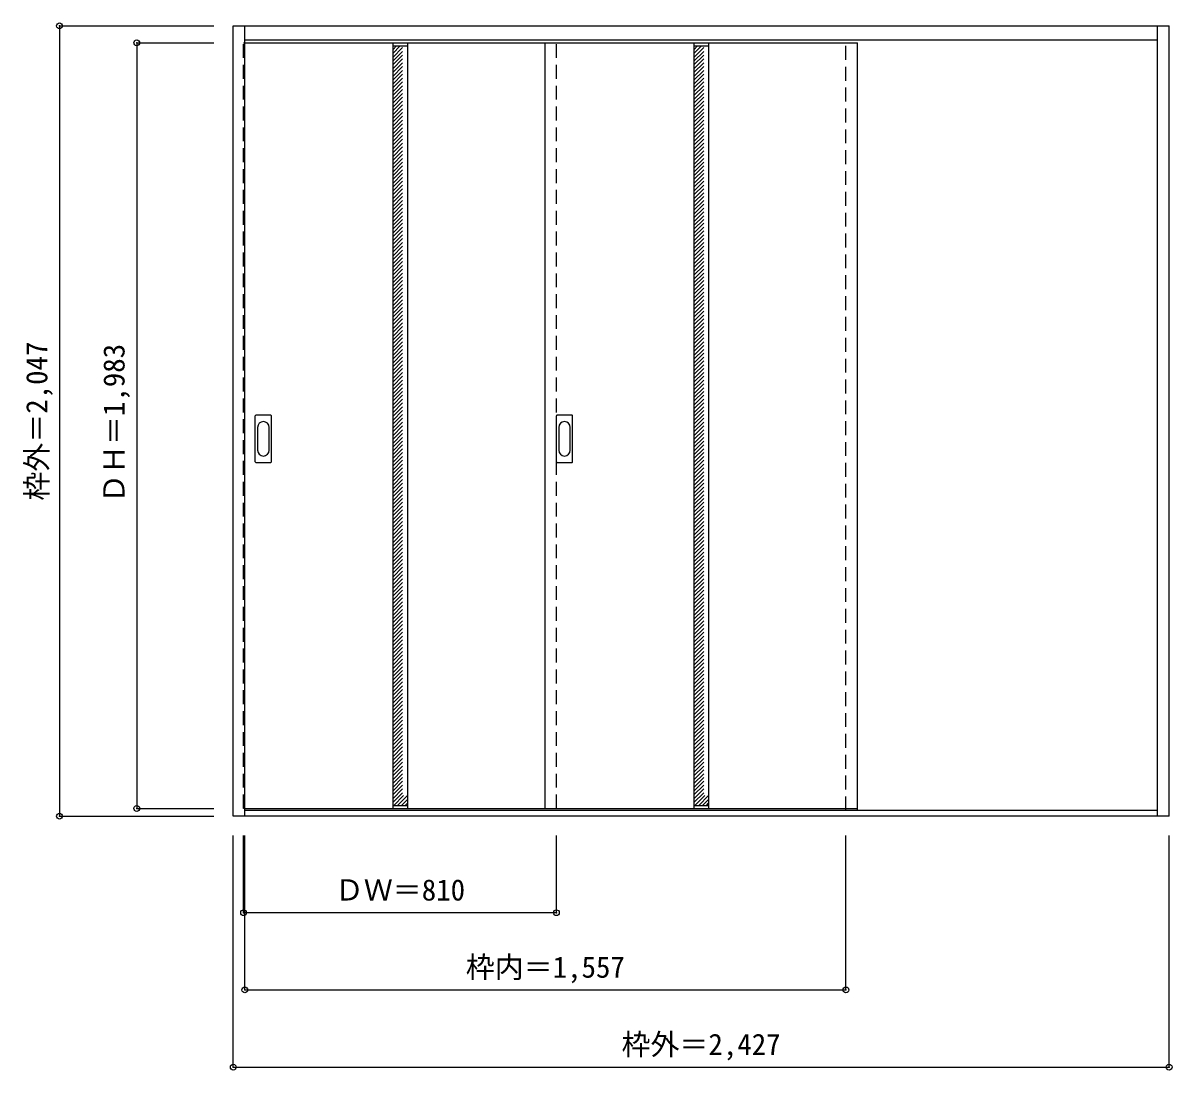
# Model space of a CAD drawing. Units: millimetres, scale not verified. Extents: x -1327 to 1649, y -1614 to 1098.
import ezdxf
from ezdxf.enums import TextEntityAlignment as Align

# ---------------------------------------------------------------- set-up
doc = ezdxf.new("R2010")
doc.units = ezdxf.units.MM
doc.header["$LTSCALE"] = 30
doc.header["$PDMODE"] = 32
doc.header["$PDSIZE"] = 15
doc.linetypes.add('DASHED1', pattern=[1.8, 1.2, -0.6])
doc.layers.add('0-0', color=4, linetype='DASHED1')
doc.layers.add('0-1_寸法', color=7, linetype='Continuous')
doc.styles.add('ＭＳ ゴシック', font='')
doc.styles.get('ＭＳ ゴシック').set_extended_font_data('MS Gothic')

msp = doc.modelspace()

# ---------------------------------------------------------------- linework, layer by layer
at = {"layer": '0-0', "color": 3, "linetype": 'Continuous'}
for p, q in [((-782.83, -956.63), (-782.83, 1090.37)), ((-782.83, 1090.37), (1641.17, 1090.37)), ((-752.83, -956.63), (-752.83, 1090.37)), ((1611.17, -956.63), (1611.17, 1090.37)), ((1641.17, -956.63), (1641.17, 1090.37)), ((-752.83, 1054.37), (1611.17, 1054.37)), ((-752.83, 1046.37), (834.17, 1046.37)), ((-369.83, 1046.37), (-369.83, -936.63)), ((-331.83, 1046.37), (-331.83, -936.63)), ((24.17, 1046.37), (24.17, -936.63)), ((410.17, 1046.37), (410.17, -936.63)), ((448.17, 1046.37), (448.17, -936.63)), ((-725.83, -38.63), (-725.83, 80.37)), ((-685.33, 81.87), (-724.33, 81.87)), ((-683.83, -38.63), (-683.83, 80.37)), ((54.17, -38.63), (54.17, 80.37)), ((94.67, 81.87), (55.67, 81.87)), ((96.17, -38.63), (96.17, 80.37)), ((-724.33, -40.13), (-685.33, -40.13)), ((55.67, -40.13), (94.67, -40.13)), ((1611.17, -941.63), (-752.83, -941.63)), ((1641.17, -956.63), (-782.83, -956.63))]:
    msp.add_line(p, q, dxfattribs=at)
at = {"layer": '0-0'}
for p, q in [((54.17, -936.63), (54.17, 1046.37)), ((804.17, -941.63), (804.17, 1054.37)), ((834.17, -941.63), (834.17, 1054.37)), ((-369.83, 1028.66), (-360.13, 1038.37)), ((-369.83, 1008.87), (-340.33, 1038.37)), ((-369.83, 1018.77), (-350.23, 1038.37)), ((-369.83, 998.97), (-331.83, 1036.97)), ((-369.83, 989.07), (-331.83, 1027.07)), ((-369.83, 979.17), (-331.83, 1017.17)), ((410.17, 1028.66), (419.87, 1038.37)), ((410.17, 1008.87), (439.67, 1038.37)), ((410.17, 1018.77), (429.77, 1038.37)), ((410.17, 998.97), (448.17, 1036.97)), ((410.17, 989.07), (448.17, 1027.07)), ((410.17, 979.17), (448.17, 1017.17)), ((-369.83, 969.27), (-331.83, 1007.27)), ((-369.83, 959.37), (-331.83, 997.37)), ((-369.83, 949.47), (-331.83, 987.47)), ((410.17, 969.27), (448.17, 1007.27)), ((410.17, 959.37), (448.17, 997.37)), ((410.17, 949.47), (448.17, 987.47)), ((-369.83, 939.57), (-331.83, 977.57)), ((-369.83, 929.67), (-331.83, 967.67)), ((-369.83, 919.77), (-331.83, 957.77)), ((410.17, 939.57), (448.17, 977.57)), ((410.17, 929.67), (448.17, 967.67)), ((410.17, 919.77), (448.17, 957.77)), ((-369.83, 909.87), (-331.83, 947.87)), ((-369.83, 899.97), (-331.83, 937.97)), ((-369.83, 890.07), (-331.83, 928.07)), ((410.17, 909.87), (448.17, 947.87)), ((410.17, 899.97), (448.17, 937.97)), ((410.17, 890.07), (448.17, 928.07)), ((-369.83, 880.17), (-331.83, 918.17)), ((-369.83, 870.27), (-331.83, 908.27)), ((-369.83, 860.37), (-331.83, 898.37)), ((410.17, 880.17), (448.17, 918.17)), ((410.17, 870.27), (448.17, 908.27)), ((410.17, 860.37), (448.17, 898.37)), ((-369.83, 850.47), (-331.83, 888.47)), ((-369.83, 840.57), (-331.83, 878.57)), ((-369.83, 830.68), (-331.83, 868.68)), ((410.17, 850.47), (448.17, 888.47)), ((410.17, 840.57), (448.17, 878.57)), ((410.17, 830.68), (448.17, 868.68)), ((-369.83, 820.78), (-331.83, 858.78)), ((-369.83, 810.88), (-331.83, 848.88)), ((-369.83, 800.98), (-331.83, 838.98)), ((410.17, 820.78), (448.17, 858.78)), ((410.17, 810.88), (448.17, 848.88)), ((410.17, 800.98), (448.17, 838.98)), ((-369.83, 791.08), (-331.83, 829.08)), ((-369.83, 781.18), (-331.83, 819.18)), ((-369.83, 771.28), (-331.83, 809.28)), ((410.17, 791.08), (448.17, 829.08)), ((410.17, 781.18), (448.17, 819.18)), ((410.17, 771.28), (448.17, 809.28)), ((-369.83, 761.38), (-331.83, 799.38)), ((-369.83, 751.48), (-331.83, 789.48)), ((-369.83, 741.58), (-331.83, 779.58)), ((410.17, 761.38), (448.17, 799.38)), ((410.17, 751.48), (448.17, 789.48)), ((410.17, 741.58), (448.17, 779.58)), ((-369.83, 731.68), (-331.83, 769.68)), ((-369.83, 721.78), (-331.83, 759.78)), ((-369.83, 711.88), (-331.83, 749.88)), ((410.17, 731.68), (448.17, 769.68)), ((410.17, 721.78), (448.17, 759.78)), ((410.17, 711.88), (448.17, 749.88)), ((-369.83, 701.98), (-331.83, 739.98)), ((-369.83, 692.08), (-331.83, 730.08)), ((-369.83, 682.18), (-331.83, 720.18)), ((410.17, 701.98), (448.17, 739.98)), ((410.17, 692.08), (448.17, 730.08)), ((410.17, 682.18), (448.17, 720.18)), ((-369.83, 672.28), (-331.83, 710.28)), ((-369.83, 662.38), (-331.83, 700.38)), ((-369.83, 652.48), (-331.83, 690.48)), ((410.17, 672.28), (448.17, 710.28)), ((410.17, 662.38), (448.17, 700.38)), ((410.17, 652.48), (448.17, 690.48)), ((-369.83, 642.58), (-331.83, 680.58)), ((-369.83, 632.69), (-331.83, 670.69)), ((-369.83, 622.79), (-331.83, 660.79)), ((410.17, 642.58), (448.17, 680.58)), ((410.17, 632.69), (448.17, 670.69)), ((410.17, 622.79), (448.17, 660.79)), ((-369.83, 612.89), (-331.83, 650.89)), ((-369.83, 602.99), (-331.83, 640.99)), ((-369.83, 593.09), (-331.83, 631.09)), ((410.17, 612.89), (448.17, 650.89)), ((410.17, 602.99), (448.17, 640.99)), ((410.17, 593.09), (448.17, 631.09)), ((-369.83, 583.19), (-331.83, 621.19)), ((-369.83, 573.29), (-331.83, 611.29)), ((-369.83, 563.39), (-331.83, 601.39)), ((410.17, 583.19), (448.17, 621.19)), ((410.17, 573.29), (448.17, 611.29)), ((410.17, 563.39), (448.17, 601.39)), ((-369.83, 553.49), (-331.83, 591.49)), ((-369.83, 543.59), (-331.83, 581.59)), ((-369.83, 533.69), (-331.83, 571.69)), ((410.17, 553.49), (448.17, 591.49)), ((410.17, 543.59), (448.17, 581.59)), ((410.17, 533.69), (448.17, 571.69)), ((-369.83, 523.79), (-331.83, 561.79)), ((-369.83, 513.89), (-331.83, 551.89)), ((-369.83, 503.99), (-331.83, 541.99)), ((410.17, 523.79), (448.17, 561.79)), ((410.17, 513.89), (448.17, 551.89)), ((410.17, 503.99), (448.17, 541.99)), ((-369.83, 494.09), (-331.83, 532.09)), ((-369.83, 484.19), (-331.83, 522.19)), ((-369.83, 474.29), (-331.83, 512.29)), ((410.17, 494.09), (448.17, 532.09)), ((410.17, 484.19), (448.17, 522.19)), ((410.17, 474.29), (448.17, 512.29)), ((-369.83, 464.39), (-331.83, 502.39)), ((-369.83, 454.49), (-331.83, 492.49)), ((-369.83, 444.59), (-331.83, 482.59)), ((410.17, 464.39), (448.17, 502.39)), ((410.17, 454.49), (448.17, 492.49)), ((410.17, 444.59), (448.17, 482.59)), ((-369.83, 434.7), (-331.83, 472.7)), ((-369.83, 424.8), (-331.83, 462.8)), ((-369.83, 414.9), (-331.83, 452.9)), ((410.17, 434.7), (448.17, 472.7)), ((410.17, 424.8), (448.17, 462.8)), ((410.17, 414.9), (448.17, 452.9)), ((-369.83, 405), (-331.83, 443)), ((-369.83, 395.1), (-331.83, 433.1)), ((-369.83, 385.2), (-331.83, 423.2)), ((410.17, 405), (448.17, 443)), ((410.17, 395.1), (448.17, 433.1)), ((410.17, 385.2), (448.17, 423.2)), ((-369.83, 375.3), (-331.83, 413.3)), ((-369.83, 365.4), (-331.83, 403.4)), ((-369.83, 355.5), (-331.83, 393.5)), ((410.17, 375.3), (448.17, 413.3)), ((410.17, 365.4), (448.17, 403.4)), ((410.17, 355.5), (448.17, 393.5)), ((-369.83, 345.6), (-331.83, 383.6)), ((-369.83, 335.7), (-331.83, 373.7)), ((-369.83, 325.8), (-331.83, 363.8)), ((410.17, 345.6), (448.17, 383.6)), ((410.17, 335.7), (448.17, 373.7)), ((410.17, 325.8), (448.17, 363.8)), ((-369.83, 315.9), (-331.83, 353.9)), ((-369.83, 306), (-331.83, 344)), ((-369.83, 296.1), (-331.83, 334.1)), ((410.17, 315.9), (448.17, 353.9)), ((410.17, 306), (448.17, 344)), ((410.17, 296.1), (448.17, 334.1)), ((-369.83, 286.2), (-331.83, 324.2)), ((-369.83, 276.3), (-331.83, 314.3)), ((-369.83, 266.4), (-331.83, 304.4)), ((410.17, 286.2), (448.17, 324.2)), ((410.17, 276.3), (448.17, 314.3)), ((410.17, 266.4), (448.17, 304.4)), ((-369.83, 256.5), (-331.83, 294.5)), ((-369.83, 246.6), (-331.83, 284.6)), ((-369.83, 236.71), (-331.83, 274.71)), ((410.17, 256.5), (448.17, 294.5)), ((410.17, 246.6), (448.17, 284.6)), ((410.17, 236.71), (448.17, 274.71)), ((-369.83, 226.81), (-331.83, 264.81)), ((-369.83, 216.91), (-331.83, 254.91)), ((-369.83, 207.01), (-331.83, 245.01)), ((410.17, 226.81), (448.17, 264.81)), ((410.17, 216.91), (448.17, 254.91)), ((410.17, 207.01), (448.17, 245.01)), ((-369.83, 197.11), (-331.83, 235.11)), ((-369.83, 187.21), (-331.83, 225.21)), ((-369.83, 177.31), (-331.83, 215.31)), ((410.17, 197.11), (448.17, 235.11)), ((410.17, 187.21), (448.17, 225.21)), ((410.17, 177.31), (448.17, 215.31)), ((-369.83, 167.41), (-331.83, 205.41)), ((-369.83, 157.51), (-331.83, 195.51)), ((-369.83, 147.61), (-331.83, 185.61)), ((410.17, 167.41), (448.17, 205.41)), ((410.17, 157.51), (448.17, 195.51)), ((410.17, 147.61), (448.17, 185.61)), ((-369.83, 137.71), (-331.83, 175.71)), ((-369.83, 127.81), (-331.83, 165.81)), ((-369.83, 117.91), (-331.83, 155.91)), ((410.17, 137.71), (448.17, 175.71)), ((410.17, 127.81), (448.17, 165.81)), ((410.17, 117.91), (448.17, 155.91)), ((-369.83, 108.01), (-331.83, 146.01)), ((-369.83, 98.11), (-331.83, 136.11)), ((-369.83, 88.21), (-331.83, 126.21)), ((410.17, 108.01), (448.17, 146.01)), ((410.17, 98.11), (448.17, 136.11)), ((410.17, 88.21), (448.17, 126.21)), ((-369.83, 78.31), (-331.83, 116.31)), ((-369.83, 68.41), (-331.83, 106.41)), ((-369.83, 58.51), (-331.83, 96.51)), ((410.17, 78.31), (448.17, 116.31)), ((410.17, 68.41), (448.17, 106.41)), ((410.17, 58.51), (448.17, 96.51)), ((-369.83, 48.61), (-331.83, 86.61)), ((-369.83, 38.72), (-331.83, 76.72)), ((-369.83, 28.82), (-331.83, 66.82)), ((410.17, 48.61), (448.17, 86.61)), ((410.17, 38.72), (448.17, 76.72)), ((410.17, 28.82), (448.17, 66.82)), ((-369.83, 18.92), (-331.83, 56.92)), ((-369.83, 9.02), (-331.83, 47.02)), ((-369.83, -0.88), (-331.83, 37.12)), ((410.17, 18.92), (448.17, 56.92)), ((410.17, 9.02), (448.17, 47.02)), ((410.17, -0.88), (448.17, 37.12)), ((-369.83, -10.78), (-331.83, 27.22)), ((-369.83, -20.68), (-331.83, 17.32)), ((-369.83, -30.58), (-331.83, 7.42)), ((410.17, -10.78), (448.17, 27.22)), ((410.17, -20.68), (448.17, 17.32)), ((410.17, -30.58), (448.17, 7.42)), ((-369.83, -40.48), (-331.83, -2.48)), ((-369.83, -50.38), (-331.83, -12.38)), ((-369.83, -60.28), (-331.83, -22.28)), ((410.17, -40.48), (448.17, -2.48)), ((410.17, -50.38), (448.17, -12.38)), ((410.17, -60.28), (448.17, -22.28)), ((-369.83, -70.18), (-331.83, -32.18)), ((-369.83, -80.08), (-331.83, -42.08)), ((-369.83, -89.98), (-331.83, -51.98)), ((410.17, -70.18), (448.17, -32.18)), ((410.17, -80.08), (448.17, -42.08)), ((410.17, -89.98), (448.17, -51.98)), ((-369.83, -99.88), (-331.83, -61.88)), ((-369.83, -109.78), (-331.83, -71.78)), ((-369.83, -119.68), (-331.83, -81.68)), ((410.17, -99.88), (448.17, -61.88)), ((410.17, -109.78), (448.17, -71.78)), ((410.17, -119.68), (448.17, -81.68)), ((-369.83, -129.58), (-331.83, -91.58)), ((-369.83, -139.48), (-331.83, -101.48)), ((-369.83, -149.37), (-331.83, -111.37)), ((410.17, -129.58), (448.17, -91.58)), ((410.17, -139.48), (448.17, -101.48)), ((410.17, -149.37), (448.17, -111.37)), ((-369.83, -159.27), (-331.83, -121.27)), ((-369.83, -169.17), (-331.83, -131.17)), ((-369.83, -179.07), (-331.83, -141.07)), ((410.17, -159.27), (448.17, -121.27)), ((410.17, -169.17), (448.17, -131.17)), ((410.17, -179.07), (448.17, -141.07)), ((-369.83, -188.97), (-331.83, -150.97)), ((-369.83, -198.87), (-331.83, -160.87)), ((-369.83, -208.77), (-331.83, -170.77)), ((410.17, -188.97), (448.17, -150.97)), ((410.17, -198.87), (448.17, -160.87)), ((410.17, -208.77), (448.17, -170.77)), ((-369.83, -218.67), (-331.83, -180.67)), ((-369.83, -228.57), (-331.83, -190.57)), ((-369.83, -238.47), (-331.83, -200.47)), ((410.17, -218.67), (448.17, -180.67)), ((410.17, -228.57), (448.17, -190.57)), ((410.17, -238.47), (448.17, -200.47)), ((-369.83, -248.37), (-331.83, -210.37)), ((-369.83, -258.27), (-331.83, -220.27)), ((-369.83, -268.17), (-331.83, -230.17)), ((410.17, -248.37), (448.17, -210.37)), ((410.17, -258.27), (448.17, -220.27)), ((410.17, -268.17), (448.17, -230.17)), ((-369.83, -278.07), (-331.83, -240.07)), ((-369.83, -287.97), (-331.83, -249.97)), ((-369.83, -297.87), (-331.83, -259.87)), ((410.17, -278.07), (448.17, -240.07)), ((410.17, -287.97), (448.17, -249.97)), ((410.17, -297.87), (448.17, -259.87)), ((-369.83, -307.77), (-331.83, -269.77)), ((-369.83, -317.67), (-331.83, -279.67)), ((-369.83, -327.57), (-331.83, -289.57)), ((410.17, -307.77), (448.17, -269.77)), ((410.17, -317.67), (448.17, -279.67)), ((410.17, -327.57), (448.17, -289.57)), ((-369.83, -337.47), (-331.83, -299.47)), ((-369.83, -347.36), (-331.83, -309.36)), ((-369.83, -357.26), (-331.83, -319.26)), ((410.17, -337.47), (448.17, -299.47)), ((410.17, -347.36), (448.17, -309.36)), ((410.17, -357.26), (448.17, -319.26)), ((-369.83, -367.16), (-331.83, -329.16)), ((-369.83, -377.06), (-331.83, -339.06)), ((-369.83, -386.96), (-331.83, -348.96)), ((410.17, -367.16), (448.17, -329.16)), ((410.17, -377.06), (448.17, -339.06)), ((410.17, -386.96), (448.17, -348.96)), ((-369.83, -396.86), (-331.83, -358.86)), ((-369.83, -406.76), (-331.83, -368.76)), ((-369.83, -416.66), (-331.83, -378.66)), ((410.17, -396.86), (448.17, -358.86)), ((410.17, -406.76), (448.17, -368.76)), ((410.17, -416.66), (448.17, -378.66)), ((-369.83, -426.56), (-331.83, -388.56)), ((-369.83, -436.46), (-331.83, -398.46)), ((-369.83, -446.36), (-331.83, -408.36)), ((410.17, -426.56), (448.17, -388.56)), ((410.17, -436.46), (448.17, -398.46)), ((410.17, -446.36), (448.17, -408.36)), ((-369.83, -456.26), (-331.83, -418.26)), ((-369.83, -466.16), (-331.83, -428.16)), ((-369.83, -476.06), (-331.83, -438.06)), ((410.17, -456.26), (448.17, -418.26)), ((410.17, -466.16), (448.17, -428.16)), ((410.17, -476.06), (448.17, -438.06)), ((-369.83, -485.96), (-331.83, -447.96)), ((-369.83, -495.86), (-331.83, -457.86)), ((-369.83, -505.76), (-331.83, -467.76)), ((410.17, -485.96), (448.17, -447.96)), ((410.17, -495.86), (448.17, -457.86)), ((410.17, -505.76), (448.17, -467.76)), ((-369.83, -515.66), (-331.83, -477.66)), ((-369.83, -525.56), (-331.83, -487.56)), ((-369.83, -535.46), (-331.83, -497.46)), ((410.17, -515.66), (448.17, -477.66)), ((410.17, -525.56), (448.17, -487.56)), ((410.17, -535.46), (448.17, -497.46)), ((-369.83, -545.35), (-331.83, -507.35)), ((-369.83, -555.25), (-331.83, -517.25)), ((-369.83, -565.15), (-331.83, -527.15)), ((410.17, -545.35), (448.17, -507.35)), ((410.17, -555.25), (448.17, -517.25)), ((410.17, -565.15), (448.17, -527.15)), ((-369.83, -575.05), (-331.83, -537.05)), ((-369.83, -584.95), (-331.83, -546.95)), ((-369.83, -594.85), (-331.83, -556.85)), ((410.17, -575.05), (448.17, -537.05)), ((410.17, -584.95), (448.17, -546.95)), ((410.17, -594.85), (448.17, -556.85)), ((-369.83, -604.75), (-331.83, -566.75)), ((-369.83, -614.65), (-331.83, -576.65)), ((-369.83, -624.55), (-331.83, -586.55)), ((410.17, -604.75), (448.17, -566.75)), ((410.17, -614.65), (448.17, -576.65)), ((410.17, -624.55), (448.17, -586.55)), ((-369.83, -634.45), (-331.83, -596.45)), ((-369.83, -644.35), (-331.83, -606.35)), ((-369.83, -654.25), (-331.83, -616.25)), ((410.17, -634.45), (448.17, -596.45)), ((410.17, -644.35), (448.17, -606.35)), ((410.17, -654.25), (448.17, -616.25)), ((-369.83, -664.15), (-331.83, -626.15)), ((-369.83, -674.05), (-331.83, -636.05)), ((-369.83, -683.95), (-331.83, -645.95)), ((410.17, -664.15), (448.17, -626.15)), ((410.17, -674.05), (448.17, -636.05)), ((410.17, -683.95), (448.17, -645.95)), ((-369.83, -693.85), (-331.83, -655.85)), ((-369.83, -703.75), (-331.83, -665.75)), ((-369.83, -713.65), (-331.83, -675.65)), ((410.17, -693.85), (448.17, -655.85)), ((410.17, -703.75), (448.17, -665.75)), ((410.17, -713.65), (448.17, -675.65)), ((-369.83, -723.55), (-331.83, -685.55)), ((-369.83, -733.45), (-331.83, -695.45)), ((-369.83, -743.34), (-331.83, -705.34)), ((410.17, -723.55), (448.17, -685.55)), ((410.17, -733.45), (448.17, -695.45)), ((410.17, -743.34), (448.17, -705.34)), ((-369.83, -753.24), (-331.83, -715.24)), ((-369.83, -763.14), (-331.83, -725.14)), ((-369.83, -773.04), (-331.83, -735.04)), ((410.17, -753.24), (448.17, -715.24)), ((410.17, -763.14), (448.17, -725.14)), ((410.17, -773.04), (448.17, -735.04)), ((-369.83, -782.94), (-331.83, -744.94)), ((-369.83, -792.84), (-331.83, -754.84)), ((-369.83, -802.74), (-331.83, -764.74)), ((410.17, -782.94), (448.17, -744.94)), ((410.17, -792.84), (448.17, -754.84)), ((410.17, -802.74), (448.17, -764.74)), ((-369.83, -812.64), (-331.83, -774.64)), ((-369.83, -822.54), (-331.83, -784.54)), ((-369.83, -832.44), (-331.83, -794.44)), ((410.17, -812.64), (448.17, -774.64)), ((410.17, -822.54), (448.17, -784.54)), ((410.17, -832.44), (448.17, -794.44)), ((-369.83, -842.34), (-331.83, -804.34)), ((-369.83, -852.24), (-331.83, -814.24)), ((-369.83, -862.14), (-331.83, -824.14)), ((410.17, -842.34), (448.17, -804.34)), ((410.17, -852.24), (448.17, -814.24)), ((410.17, -862.14), (448.17, -824.14)), ((-369.83, -872.04), (-331.83, -834.04)), ((-369.83, -881.94), (-331.83, -843.94)), ((-369.83, -891.84), (-331.83, -853.84)), ((410.17, -872.04), (448.17, -834.04)), ((410.17, -881.94), (448.17, -843.94)), ((410.17, -891.84), (448.17, -853.84)), ((-369.83, -901.74), (-331.83, -863.74)), ((-369.83, -911.64), (-331.83, -873.64)), ((-369.83, -921.54), (-331.83, -883.54)), ((410.17, -901.74), (448.17, -863.74)), ((410.17, -911.64), (448.17, -873.64)), ((410.17, -921.54), (448.17, -883.54)), ((-367.03, -928.63), (-331.83, -893.44)), ((-357.13, -928.63), (-331.83, -903.33)), ((-347.23, -928.63), (-331.83, -913.23)), ((412.97, -928.63), (448.17, -893.44)), ((422.87, -928.63), (448.17, -903.33)), ((432.77, -928.63), (448.17, -913.23)), ((-337.33, -928.63), (-331.83, -923.13)), ((442.67, -928.63), (448.17, -923.13))]:
    msp.add_line(p, q, dxfattribs=at)
at = {"layer": '0-0', "color": 7, "linetype": 'Continuous'}
for p, q in [((-369.83, 1038.37), (-331.83, 1038.37)), ((410.17, 1038.37), (448.17, 1038.37)), ((-719.83, 50.47), (-719.83, -8.73)), ((-689.83, -8.73), (-689.83, 50.47)), ((60.17, 50.47), (60.17, -8.73)), ((90.17, -8.73), (90.17, 50.47)), ((-369.83, -928.63), (-331.83, -928.63)), ((410.17, -928.63), (448.17, -928.63))]:
    msp.add_line(p, q, dxfattribs=at)
at = {"layer": '0-0'}
msp.add_lwpolyline([(-752.83, -936.63), (-755.83, -936.63), (-755.83, 1046.37), (-752.83, 1046.37)], dxfattribs=at)
at = {"layer": '0-0', "color": 3, "linetype": 'Continuous'}
msp.add_lwpolyline([(-752.83, -936.63), (834.17, -936.63), (834.17, 1046.37)], dxfattribs=at)
for centre, start, end in [((-724.33, 80.37), 90, 180), ((-685.33, 80.37), 0, 90), ((55.67, 80.37), 90, 180), ((94.67, 80.37), 0, 90), ((-724.33, -38.63), 180, 270), ((-685.33, -38.63), 270, 0), ((55.67, -38.63), 180, 270), ((94.67, -38.63), 270, 0)]:
    msp.add_arc(centre, 1.5, start, end, dxfattribs=at)
at = {"layer": '0-0', "color": 7, "linetype": 'Continuous'}
for centre, start, end in [((-704.83, 50.47), 0, 180), ((75.17, 50.47), 0, 180), ((-704.83, -8.73), 180, 0), ((75.17, -8.73), 180, 0)]:
    msp.add_arc(centre, 15, start, end, dxfattribs=at)
at = {"layer": '0-1_寸法', "color": 4}
for p, q in [((-1232.83, 1090.37), (-1232.83, -956.63)), ((-1232.83, 1090.37), (-832.83, 1090.37)), ((-1032.83, 1046.37), (-832.83, 1046.37)), ((-1032.83, 1046.37), (-1032.83, -936.63)), ((-1032.83, -936.63), (-832.83, -936.63)), ((-1232.83, -956.63), (-832.83, -956.63)), ((-782.83, -1606.63), (-782.83, -1006.63)), ((-755.83, -1206.63), (-755.83, -1006.63)), ((-752.83, -1406.63), (-752.83, -1006.63)), ((54.17, -1206.63), (54.17, -1006.63)), ((804.17, -1406.63), (804.17, -1006.63)), ((54.17, -1206.63), (-755.83, -1206.63)), ((-752.83, -1406.63), (804.17, -1406.63))]:
    msp.add_line(p, q, dxfattribs=at)
msp.add_lwpolyline([(-782.83, -1606.63), (1641.17, -1606.63), (1641.17, -1006.63)], dxfattribs=at)
at = {"layer": '0-1_寸法'}
for p in [(-1232.83, 1090.37), (-1032.83, 1046.37), (-1232.83, -956.63), (-1032.83, -936.63), (-755.83, -1206.63), (54.17, -1206.63), (-752.83, -1406.63), (804.17, -1406.63), (-782.83, -1606.63), (1641.17, -1606.63)]:
    msp.add_point(p, dxfattribs=at)

# ---------------------------------------------------------------- texts
at = {"layer": '0-1_寸法', "style": 'ＭＳ ゴシック'}
for s, p in [('枠外＝2,047', (-1247.83, -139.38)), ('ＤＨ＝1,983', (-1047.83, -145.38))]:
    msp.add_text(s, height=54.99, rotation=90, dxfattribs=at).set_placement(p, align=Align.BOTTOM_LEFT)
for s, p in [('ＤＷ＝810', (-519.58, -1191.63)), ('枠内＝1,557', (-180.58, -1391.63)), ('枠外＝2,427', (222.92, -1591.63))]:
    msp.add_text(s, height=54.99, dxfattribs=at).set_placement(p, align=Align.BOTTOM_LEFT)

doc.saveas('drawing.dxf')
